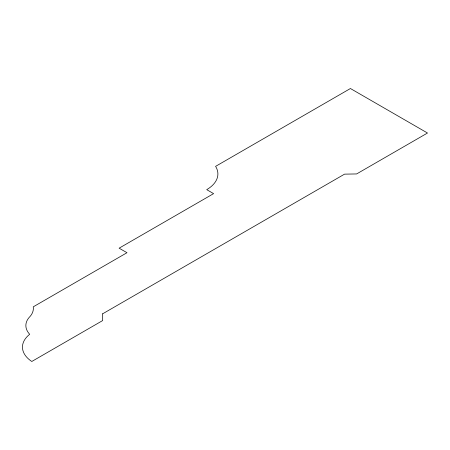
<?xml version="1.0" encoding="UTF-8"?>
<svg xmlns="http://www.w3.org/2000/svg" width="450" height="450" viewBox="0 0 450 450"><rect width="100%" height="100%" fill="white"/><g stroke="black" fill="none" stroke-linecap="round" stroke-linejoin="round"><path stroke-width="0.67" d="M102.684 313.785L102.673 320.558L31.793 361.479A37.834 21.842 0 0 1 29.689 334.282A31.764 18.338 0 0 1 30.122 316.389A31.129 17.972 0 0 0 33.249 306.838L126.99 252.714L119.121 248.175L213.604 193.629L206.719 189.653A38.672 22.326 0 0 0 215.589 166.365L350.421 88.521L427.5 133.02L356.619 173.942L344.565 174.139L102.684 313.785"/></g></svg>
